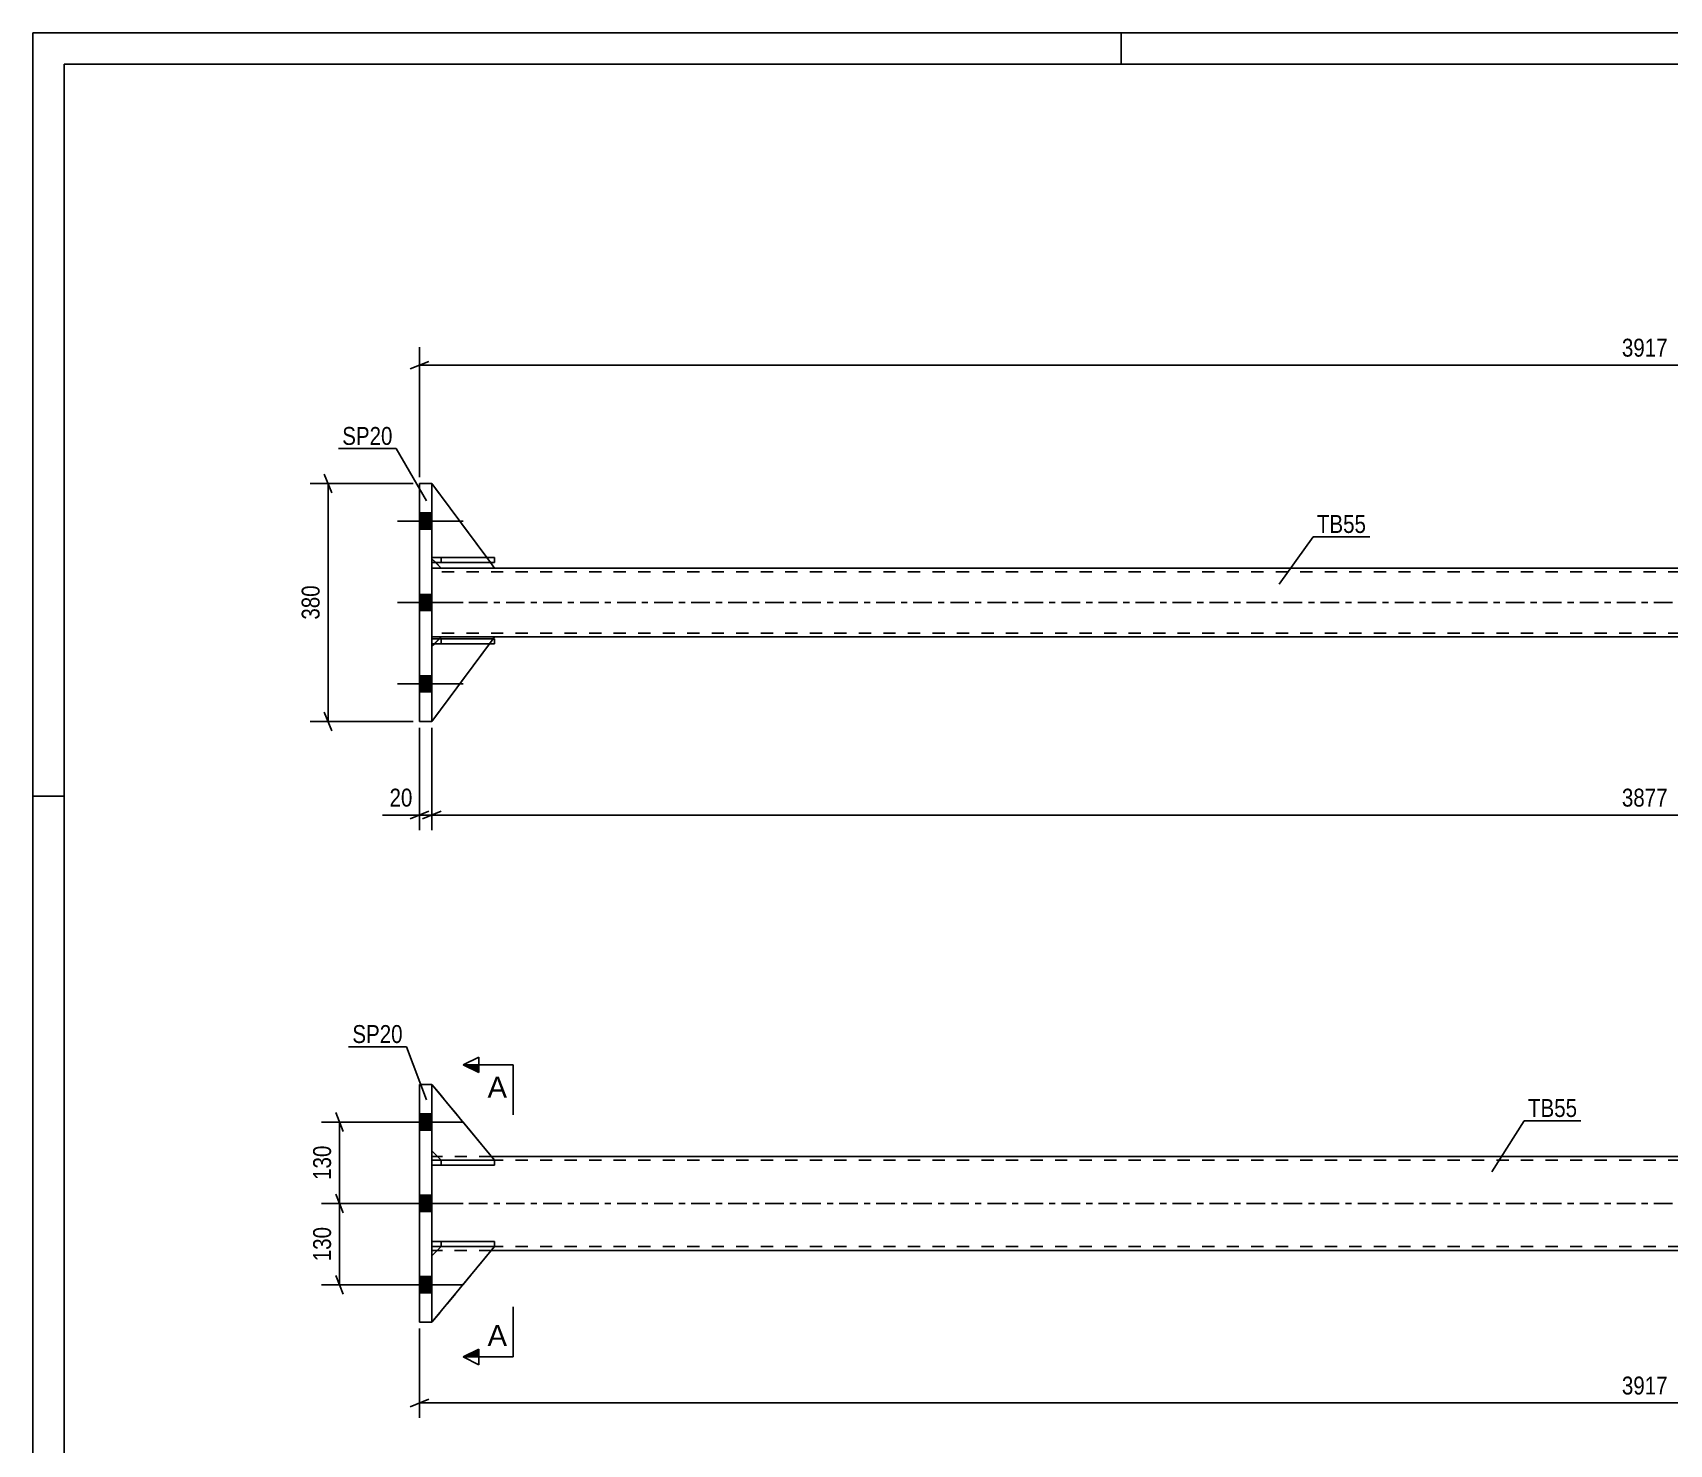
# Model space of a CAD drawing. Header units: millimetres. Extents: x 0 to 594, y 0 to 420.
# Drawn here: x 0 to 261.6, y 194.5 to 420 of the extents above; entities that cross this region are included whole.
import ezdxf

# ---------------------------------------------------------------- set-up
doc = ezdxf.new("R2010")
doc.units = ezdxf.units.MM
doc.linetypes.add('DXK_LINE_DOT2', pattern=[3.9198, 1.9599, -1.9599])
doc.linetypes.add('DXK_LINE_DOT3', pattern=[5.9187, 2.979, -0.9799, 0.9799, -0.9799])
doc.styles.add('Arial', font='ARIAL.TTF', dxfattribs={"height": 0.2})
doc.styles.add('Arial Narrow', font='ARIALN.TTF', dxfattribs={"height": 0.2})

# ---------------------------------------------------------------- blocks, each defined once
blk = doc.blocks.new('Unknown-581362886-1163')
at = {"color": 5, "linetype": 'Continuous'}
for p, q in [((594, 420), (0, 420)), ((0, 420), (0, 0)), ((174, 415), (174, 420)), ((589, 415), (5, 415)), ((5, 415), (5, 5)), ((5, 298), (0, 298))]:
    blk.add_line(p, q, dxfattribs=at)
blk = doc.blocks.new('Part-581362886-1794 - 1775')
at = {"color": 2, "linetype": 'Continuous'}
for p, q in [((64.72, 240.46), (63.81, 240.46)), ((442, 240.46), (73.33, 240.46)), ((64.7, 225.46), (63.81, 225.46)), ((442.02, 225.46), (73.31, 225.46))]:
    blk.add_line(p, q, dxfattribs=at)
at = {"color": 7, "linetype": 'DXK_LINE_DOT2'}
for p, q in [((63.81, 225.46), (63.81, 240.46)), ((451.51, 239.86), (63.81, 239.86)), ((73.33, 240.46), (64.72, 240.46)), ((451.51, 226.06), (63.81, 226.06)), ((73.31, 225.46), (64.7, 225.46))]:
    blk.add_line(p, q, dxfattribs=at)
at = {"color": 7, "linetype": 'DXK_LINE_DOT3'}
blk.add_line((63.81, 232.96), (451.51, 232.96), dxfattribs=at)
blk = doc.blocks.new('Part-581362886-1797 - 1775')
at = {"color": 7, "linetype": 'DXK_LINE_DOT2'}
for p, q in [((63.81, 226.06), (63.81, 226.86)), ((65.31, 226.86), (63.81, 226.86)), ((73.81, 226.86), (63.81, 226.86)), ((63.81, 226.06), (73.81, 226.06)), ((73.81, 226.06), (63.81, 226.06)), ((65.31, 226.06), (65.31, 226.86)), ((65.31, 226.86), (73.81, 226.86)), ((73.81, 226.06), (73.81, 226.86))]:
    blk.add_line(p, q, dxfattribs=at)
blk = doc.blocks.new('Part-581362886-1788 - 1775')
at = {"color": 2, "linetype": 'Continuous'}
for p, q in [((73.81, 239.87), (63.81, 251.96)), ((65.31, 239.87), (63.81, 241.37)), ((65.31, 239.87), (65.31, 239.87)), ((65.31, 239.87), (73.81, 239.87)), ((73.81, 239.87), (73.81, 239.87))]:
    blk.add_line(p, q, dxfattribs=at)
at = {"color": 7, "linetype": 'DXK_LINE_DOT2'}
for p, q in [((63.81, 241.37), (63.81, 251.96)), ((63.81, 251.96), (73.81, 239.87)), ((65.31, 239.87), (63.81, 241.37)), ((73.81, 239.87), (65.31, 239.87))]:
    blk.add_line(p, q, dxfattribs=at)
blk = doc.blocks.new('Part-581362886-1800 - 1775')
at = {"color": 7, "linetype": 'DXK_LINE_DOT2'}
for p, q in [((63.81, 239.86), (63.81, 239.06)), ((65.31, 239.86), (63.81, 239.86)), ((73.81, 239.86), (63.81, 239.86)), ((63.81, 239.06), (73.81, 239.06)), ((73.81, 239.06), (63.81, 239.06)), ((65.31, 239.06), (65.31, 239.86)), ((65.31, 239.86), (73.81, 239.86)), ((73.81, 239.86), (73.81, 239.06))]:
    blk.add_line(p, q, dxfattribs=at)
blk = doc.blocks.new('Part-581362886-1803 - 1775')
at = {"color": 2, "linetype": 'Continuous'}
for p, q in [((63.81, 226.86), (73.81, 226.86)), ((63.81, 226.86), (63.81, 226.86)), ((63.81, 226.86), (63.81, 226.06)), ((72.99, 226.06), (63.81, 226.06)), ((63.81, 226.06), (63.81, 226.06)), ((73.81, 226.06), (73.81, 226.86)), ((73.81, 226.06), (73.81, 226.06))]:
    blk.add_line(p, q, dxfattribs=at)
at = {"color": 7, "linetype": 'DXK_LINE_DOT2'}
for p, q in [((63.81, 226.06), (63.81, 226.86)), ((65.31, 226.86), (63.81, 226.86)), ((65.31, 226.06), (63.81, 226.06)), ((73.81, 226.86), (65.31, 226.86)), ((65.31, 226.86), (65.31, 226.06)), ((73.81, 226.06), (65.31, 226.06)), ((73.81, 226.06), (72.99, 226.06)), ((73.81, 226.06), (73.81, 226.06))]:
    blk.add_line(p, q, dxfattribs=at)
blk = doc.blocks.new('Part-581362886-1806 - 1775')
at = {"color": 7, "linetype": 'DXK_LINE_DOT2'}
for p, q in [((65.31, 226.07), (63.81, 224.57)), ((63.81, 213.96), (73.81, 226.07)), ((63.81, 224.57), (65.31, 226.07)), ((63.81, 213.96), (73.81, 226.07)), ((73.81, 226.07), (65.31, 226.07)), ((65.31, 226.07), (65.31, 226.07)), ((65.31, 226.07), (73.81, 226.07)), ((73.81, 226.07), (73.81, 226.07)), ((63.81, 224.57), (63.81, 213.96))]:
    blk.add_line(p, q, dxfattribs=at)
blk = doc.blocks.new('Part-581362886-1809 - 1775')
at = {"color": 2, "linetype": 'Continuous'}
for p, q in [((63.81, 213.96), (73.81, 226.07)), ((63.81, 224.57), (65.3, 226.06)), ((73.81, 226.07), (72.99, 226.07)), ((73.81, 226.07), (73.81, 226.07)), ((63.81, 213.96), (63.81, 213.96))]:
    blk.add_line(p, q, dxfattribs=at)
at = {"color": 7, "linetype": 'DXK_LINE_DOT2'}
for p, q in [((63.81, 224.57), (65.31, 226.07)), ((63.81, 213.96), (73.81, 226.07)), ((65.3, 226.06), (65.31, 226.07)), ((72.99, 226.07), (65.31, 226.07)), ((65.31, 226.07), (65.31, 226.07)), ((65.31, 226.07), (73.81, 226.07)), ((63.81, 224.57), (63.81, 213.96)), ((63.81, 213.96), (63.81, 213.96))]:
    blk.add_line(p, q, dxfattribs=at)
blk = doc.blocks.new('Part-581362886-1812 - 1775')
at = {"color": 7, "linetype": 'DXK_LINE_DOT2'}
for p, q in [((63.81, 241.37), (63.81, 251.96)), ((63.81, 251.96), (73.81, 239.87)), ((73.81, 239.87), (63.81, 251.96)), ((65.31, 239.87), (63.81, 241.37)), ((63.81, 241.37), (65.31, 239.87)), ((73.81, 239.87), (65.31, 239.87)), ((65.31, 239.87), (65.31, 239.87)), ((65.31, 239.87), (73.81, 239.87)), ((73.81, 239.87), (73.81, 239.87))]:
    blk.add_line(p, q, dxfattribs=at)
blk = doc.blocks.new('Bolt-581362886-1825 - 1775')
at = {"linetype": 'Continuous'}
for points in [[(61.81, 247.26), (61.81, 244.66), (63.81, 244.66), (63.81, 247.26)], [(61.81, 247.26), (61.81, 244.66), (63.81, 244.66), (63.81, 247.26)], [(61.81, 247.26), (61.81, 244.66), (63.81, 244.66), (63.81, 247.26)], [(61.81, 234.26), (61.81, 231.66), (63.81, 231.66), (63.81, 234.26)], [(61.81, 234.26), (61.81, 231.66), (63.81, 231.66), (63.81, 234.26)], [(61.81, 221.26), (61.81, 218.66), (63.81, 218.66), (63.81, 221.26)], [(61.81, 221.26), (61.81, 218.66), (63.81, 218.66), (63.81, 221.26)], [(61.81, 221.26), (61.81, 218.66), (63.81, 218.66), (63.81, 221.26)]]:
    blk.add_hatch(color=1, dxfattribs=at).paths.add_polyline_path(points)
at = {"color": 1, "linetype": 'Continuous'}
for p, q in [((58.31, 245.96), (68.81, 245.96)), ((58.31, 245.96), (68.81, 245.96)), ((58.31, 245.96), (68.81, 245.96)), ((61.81, 247.26), (63.81, 247.26)), ((61.81, 247.26), (63.81, 247.26)), ((61.81, 247.26), (63.81, 247.26)), ((61.81, 244.66), (63.81, 244.66)), ((61.81, 244.66), (63.81, 244.66)), ((61.81, 244.66), (63.81, 244.66)), ((58.31, 232.96), (68.81, 232.96)), ((58.31, 232.96), (68.81, 232.96)), ((61.81, 234.26), (63.81, 234.26)), ((61.81, 234.26), (63.81, 234.26)), ((61.81, 231.66), (63.81, 231.66)), ((61.81, 231.66), (63.81, 231.66)), ((58.31, 219.96), (68.81, 219.96)), ((58.31, 219.96), (68.81, 219.96)), ((58.31, 219.96), (68.81, 219.96)), ((61.81, 221.26), (63.81, 221.26)), ((61.81, 221.26), (63.81, 221.26)), ((61.81, 221.26), (63.81, 221.26)), ((61.81, 218.66), (63.81, 218.66)), ((61.81, 218.66), (63.81, 218.66)), ((61.81, 218.66), (63.81, 218.66))]:
    blk.add_line(p, q, dxfattribs=at)
blk = doc.blocks.new('Part-581362886-1832 - 1775')
at = {"color": 2, "linetype": 'Continuous'}
for p, q in [((63.81, 239.86), (73.81, 239.86)), ((63.81, 239.86), (63.81, 239.86)), ((63.81, 239.86), (63.81, 239.06)), ((73.81, 239.06), (63.81, 239.06)), ((63.81, 239.06), (63.81, 239.06)), ((73.81, 239.06), (73.81, 239.86))]:
    blk.add_line(p, q, dxfattribs=at)
at = {"color": 7, "linetype": 'DXK_LINE_DOT2'}
for p, q in [((63.81, 239.06), (63.81, 239.86)), ((65.31, 239.86), (63.81, 239.86)), ((65.31, 239.06), (63.81, 239.06)), ((73.81, 239.86), (65.31, 239.86)), ((65.31, 239.86), (65.31, 239.06)), ((65.31, 239.06), (73.81, 239.06))]:
    blk.add_line(p, q, dxfattribs=at)
blk = doc.blocks.new('Part-581362886-1837 - 1775')
at = {"color": 2, "linetype": 'Continuous'}
for p, q in [((63.81, 251.96), (61.81, 251.96)), ((61.81, 251.96), (61.81, 213.96)), ((63.81, 251.96), (63.81, 213.96)), ((63.81, 213.96), (61.81, 213.96))]:
    blk.add_line(p, q, dxfattribs=at)
blk = doc.blocks.new('Part-581362886-1650 - 1642')
at = {"color": 7, "linetype": 'DXK_LINE_DOT2'}
for p, q in [((63.81, 335.36), (63.81, 336.16)), ((63.81, 336.16), (65.31, 336.16)), ((63.81, 336.16), (73.81, 336.16)), ((65.31, 335.36), (63.81, 335.36)), ((63.81, 335.36), (63.81, 335.36)), ((63.81, 335.36), (73.81, 335.36)), ((65.31, 335.36), (65.31, 336.16)), ((65.31, 336.16), (73.81, 336.16)), ((73.81, 335.36), (65.31, 335.36)), ((73.81, 335.36), (73.81, 336.16))]:
    blk.add_line(p, q, dxfattribs=at)
blk = doc.blocks.new('Part-581362886-1658 - 1642')
at = {"color": 2, "linetype": 'Continuous'}
for p, q in [((65.31, 334.47), (63.81, 334.47)), ((441.51, 334.47), (73.81, 334.47)), ((65.31, 323.47), (63.81, 323.47)), ((441.51, 323.47), (73.81, 323.47))]:
    blk.add_line(p, q, dxfattribs=at)
at = {"color": 7, "linetype": 'DXK_LINE_DOT2'}
for p, q in [((63.81, 323.47), (63.81, 334.47)), ((451.51, 333.87), (63.81, 333.87)), ((73.81, 334.47), (65.31, 334.47)), ((451.51, 324.07), (63.81, 324.07)), ((73.81, 323.47), (65.31, 323.47))]:
    blk.add_line(p, q, dxfattribs=at)
at = {"color": 7, "linetype": 'DXK_LINE_DOT3'}
blk.add_line((63.81, 328.97), (451.51, 328.97), dxfattribs=at)
blk = doc.blocks.new('Part-581362886-1648 - 1642')
at = {"color": 2, "linetype": 'Continuous'}
for p, q in [((63.81, 336.16), (63.81, 336.16)), ((63.81, 336.16), (73.81, 336.16)), ((63.81, 336.16), (63.81, 335.36)), ((63.81, 335.36), (73.81, 335.36)), ((73.81, 336.16), (73.81, 335.36))]:
    blk.add_line(p, q, dxfattribs=at)
at = {"color": 7, "linetype": 'DXK_LINE_DOT2'}
for p, q in [((65.31, 336.16), (63.81, 336.16)), ((63.81, 336.16), (63.81, 336.16)), ((63.81, 335.36), (65.31, 335.36)), ((63.81, 335.36), (63.81, 335.36)), ((73.81, 336.16), (65.31, 336.16)), ((65.31, 336.16), (65.31, 335.36)), ((65.31, 335.36), (73.81, 335.36))]:
    blk.add_line(p, q, dxfattribs=at)
blk = doc.blocks.new('Part-581362886-1649 - 1642')
at = {"color": 7, "linetype": 'DXK_LINE_DOT2'}
for p, q in [((63.81, 322.36), (63.81, 323.16)), ((63.81, 323.16), (65.31, 323.16)), ((73.58, 323.16), (63.81, 323.16)), ((65.31, 322.36), (63.81, 322.36)), ((63.81, 322.36), (63.81, 322.36)), ((63.81, 322.36), (73.81, 322.36)), ((65.31, 322.36), (65.31, 323.16)), ((65.31, 323.16), (73.81, 323.16)), ((73.81, 322.36), (65.31, 322.36)), ((73.81, 322.36), (73.81, 323.16))]:
    blk.add_line(p, q, dxfattribs=at)
blk = doc.blocks.new('Part-581362886-1651 - 1642')
at = {"color": 7, "linetype": 'DXK_LINE_DOT2'}
for p, q in [((63.81, 309.97), (73.81, 323.47)), ((65.31, 323.47), (63.81, 321.97)), ((65.31, 323.47), (63.81, 321.97)), ((63.81, 321.97), (63.81, 321.97)), ((63.81, 321.97), (63.81, 309.97)), ((73.81, 323.47), (65.31, 323.47)), ((65.31, 323.47), (65.31, 323.47)), ((73.81, 323.47), (65.31, 323.47))]:
    blk.add_line(p, q, dxfattribs=at)
blk = doc.blocks.new('Part-581362886-1652 - 1642')
at = {"color": 2, "linetype": 'Continuous'}
for p, q in [((63.81, 347.97), (72.57, 336.16)), ((64.43, 335.36), (65.31, 334.47)), ((73.16, 335.36), (73.81, 334.47)), ((73.81, 334.47), (65.31, 334.47))]:
    blk.add_line(p, q, dxfattribs=at)
at = {"color": 7, "linetype": 'DXK_LINE_DOT2'}
for p, q in [((63.81, 347.97), (63.81, 347.97)), ((63.81, 335.97), (63.81, 347.97)), ((63.81, 347.97), (63.81, 347.97)), ((64.43, 335.36), (63.81, 335.97)), ((72.57, 336.16), (73.16, 335.36))]:
    blk.add_line(p, q, dxfattribs=at)
blk = doc.blocks.new('Part-581362886-1653 - 1642')
at = {"color": 7, "linetype": 'DXK_LINE_DOT2'}
for p, q in [((63.81, 347.97), (73.81, 334.47)), ((63.81, 335.97), (63.81, 347.97)), ((65.31, 334.47), (63.81, 335.97)), ((73.81, 334.47), (65.31, 334.47))]:
    blk.add_line(p, q, dxfattribs=at)
blk = doc.blocks.new('Part-581362886-1669 - 1642')
at = {"color": 2, "linetype": 'Continuous'}
for p, q in [((61.81, 347.97), (63.81, 347.97)), ((61.81, 309.97), (61.81, 347.97)), ((63.81, 347.97), (63.81, 309.97)), ((63.81, 309.97), (61.81, 309.97))]:
    blk.add_line(p, q, dxfattribs=at)
blk = doc.blocks.new('Part-581362886-1670 - 1642')
at = {"color": 7, "linetype": 'DXK_LINE_DOT2'}
for p, q in [((65.31, 323.47), (63.81, 321.97)), ((63.81, 321.97), (63.81, 321.97)), ((63.81, 309.97), (63.81, 321.97)), ((64.2, 322.36), (65, 323.16)), ((65.31, 323.47), (73.81, 323.47)), ((72.99, 322.36), (73.58, 323.16)), ((73.58, 323.16), (73.58, 323.16)), ((63.81, 309.97), (63.81, 309.97)), ((63.81, 309.97), (63.81, 309.97))]:
    blk.add_line(p, q, dxfattribs=at)
at = {"color": 2, "linetype": 'Continuous'}
for p, q in [((63.81, 309.97), (72.99, 322.36)), ((63.81, 321.97), (64.2, 322.36)), ((65, 323.16), (65.31, 323.47)), ((65.31, 323.47), (73.81, 323.47)), ((65.31, 323.47), (65.31, 323.47)), ((73.58, 323.16), (73.81, 323.47))]:
    blk.add_line(p, q, dxfattribs=at)
blk = doc.blocks.new('Bolt-581362886-1673 - 1642')
at = {"linetype": 'Continuous'}
for points in [[(63.81, 340.67), (63.81, 343.27), (61.81, 343.27), (61.81, 340.67)], [(63.81, 340.67), (63.81, 343.27), (61.81, 343.27), (61.81, 340.67)], [(63.81, 340.67), (63.81, 343.27), (61.81, 343.27), (61.81, 340.67)], [(63.81, 327.67), (63.81, 330.27), (61.81, 330.27), (61.81, 327.67)], [(63.81, 327.67), (63.81, 330.27), (61.81, 330.27), (61.81, 327.67)], [(63.81, 314.67), (63.81, 317.27), (61.81, 317.27), (61.81, 314.67)], [(63.81, 314.67), (63.81, 317.27), (61.81, 317.27), (61.81, 314.67)], [(63.81, 314.67), (63.81, 317.27), (61.81, 317.27), (61.81, 314.67)]]:
    blk.add_hatch(color=1, dxfattribs=at).paths.add_polyline_path(points)
at = {"color": 1, "linetype": 'Continuous'}
for p, q in [((61.81, 343.27), (63.81, 343.27)), ((61.81, 343.27), (63.81, 343.27)), ((61.81, 343.27), (63.81, 343.27)), ((58.31, 341.97), (68.81, 341.97)), ((58.31, 341.97), (68.81, 341.97)), ((58.31, 341.97), (68.81, 341.97)), ((61.81, 340.67), (63.81, 340.67)), ((61.81, 340.67), (63.81, 340.67)), ((61.81, 340.67), (63.81, 340.67)), ((61.81, 330.27), (63.81, 330.27)), ((61.81, 330.27), (63.81, 330.27)), ((58.31, 328.97), (68.81, 328.97)), ((58.31, 328.97), (68.81, 328.97)), ((61.81, 327.67), (63.81, 327.67)), ((61.81, 327.67), (63.81, 327.67)), ((61.81, 317.27), (63.81, 317.27)), ((61.81, 317.27), (63.81, 317.27)), ((61.81, 317.27), (63.81, 317.27)), ((58.31, 315.97), (68.81, 315.97)), ((58.31, 315.97), (68.81, 315.97)), ((58.31, 315.97), (68.81, 315.97)), ((61.81, 314.67), (63.81, 314.67)), ((61.81, 314.67), (63.81, 314.67)), ((61.81, 314.67), (63.81, 314.67))]:
    blk.add_line(p, q, dxfattribs=at)
blk = doc.blocks.new('Part-581362886-1682 - 1642')
at = {"color": 2, "linetype": 'Continuous'}
for p, q in [((63.81, 323.16), (63.81, 323.16)), ((63.81, 323.16), (73.81, 323.16)), ((63.81, 322.36), (63.81, 323.16)), ((63.81, 322.36), (73.81, 322.36)), ((73.81, 323.16), (73.81, 322.36))]:
    blk.add_line(p, q, dxfattribs=at)
at = {"color": 7, "linetype": 'DXK_LINE_DOT2'}
for p, q in [((65.31, 323.16), (63.81, 323.16)), ((63.81, 323.16), (63.81, 323.16)), ((63.81, 322.36), (63.81, 322.36)), ((63.81, 322.36), (65.31, 322.36)), ((63.81, 322.36), (63.81, 322.36)), ((73.81, 323.16), (65.31, 323.16)), ((65.31, 323.16), (65.31, 322.36)), ((65.31, 322.36), (73.81, 322.36))]:
    blk.add_line(p, q, dxfattribs=at)
blk = doc.blocks.new('StraightDimension-581362886-1845 - 1775')
at = {"color": 7, "linetype": 'Continuous'}
for p, q in [((61.81, 212.96), (61.81, 198.68)), ((63.31, 201.68), (60.31, 200.48)), ((61.81, 201.08), (453.51, 201.08))]:
    blk.add_line(p, q, dxfattribs=at)
at = {"color": 0}
blk.add_wipeout([(261.92, 201.83), (261.92, 206.03), (253.41, 206.03), (253.41, 201.83)], dxfattribs=at)
at = {"color": 3, "style": 'Arial Narrow'}
blk.add_text('3917', height=2.863, dxfattribs=at).set_placement((254.01, 202.43))
blk = doc.blocks.new('StraightDimension-581362886-1856 - 1775')
at = {"color": 7, "linetype": 'Continuous'}
for p, q in [((60.81, 232.96), (46.18, 232.96)), ((49.63, 231.46), (48.43, 234.46)), ((49.03, 219.96), (49.03, 232.96)), ((60.81, 219.96), (46.18, 219.96)), ((48.43, 221.46), (49.63, 218.46))]:
    blk.add_line(p, q, dxfattribs=at)
at = {"color": 0}
blk.add_wipeout([(48.28, 229.8), (44.08, 229.8), (44.08, 223.12), (48.28, 223.12)], dxfattribs=at)
at = {"color": 3, "style": 'Arial Narrow'}
blk.add_text('130', height=2.863, rotation=90.0002, dxfattribs=at).set_placement((47.68, 223.72))
blk = doc.blocks.new('StraightDimension-581362886-1869 - 1775')
at = {"color": 7, "linetype": 'Continuous'}
for p, q in [((60.81, 245.96), (46.18, 245.96)), ((49.63, 244.46), (48.43, 247.46)), ((49.03, 232.96), (49.03, 245.96)), ((60.81, 232.96), (46.18, 232.96)), ((48.43, 234.46), (49.63, 231.46))]:
    blk.add_line(p, q, dxfattribs=at)
at = {"color": 0}
blk.add_wipeout([(48.28, 242.8), (44.08, 242.8), (44.08, 236.12), (48.28, 236.12)], dxfattribs=at)
at = {"color": 3, "style": 'Arial Narrow'}
blk.add_text('130', height=2.863, rotation=90.0002, dxfattribs=at).set_placement((47.68, 236.72))
blk = doc.blocks.new('StraightDimension-581362886-1714 - 1642')
at = {"color": 7, "linetype": 'Continuous'}
for p, q in [((63.81, 308.97), (63.81, 292.61)), ((65.31, 295.61), (62.31, 294.41)), ((63.81, 295.01), (451.51, 295.01))]:
    blk.add_line(p, q, dxfattribs=at)
at = {"color": 0}
blk.add_wipeout([(261.92, 295.76), (261.92, 299.96), (253.41, 299.96), (253.41, 295.76)], dxfattribs=at)
at = {"color": 3, "style": 'Arial Narrow'}
blk.add_text('3877', height=2.863, dxfattribs=at).set_placement((254.01, 296.36))
blk = doc.blocks.new('StraightDimension-581362886-1756 - 1642')
at = {"color": 7, "linetype": 'Continuous'}
for p, q in [((61.81, 308.97), (61.81, 292.61)), ((63.81, 308.97), (63.81, 292.61)), ((60.31, 294.41), (63.31, 295.61)), ((65.31, 295.61), (62.31, 294.41)), ((61.81, 295.01), (63.81, 295.01))]:
    blk.add_line(p, q, dxfattribs=at)
at = {"color": 0}
blk.add_wipeout([(61.29, 295.76), (61.29, 299.96), (56.43, 299.96), (56.43, 295.76)], dxfattribs=at)
at = {"color": 7, "linetype": 'Continuous'}
blk.add_line((61.81, 295.01), (55.91, 295.01), dxfattribs=at)
blk.add_line((61.81, 295.01), (55.91, 295.01), dxfattribs=at)
at = {"color": 3, "style": 'Arial Narrow'}
blk.add_text('20', height=2.863, dxfattribs=at).set_placement((57.03, 296.36))
blk = doc.blocks.new('StraightDimension-581362886-1692 - 1642')
at = {"color": 7, "linetype": 'Continuous'}
for p, q in [((60.81, 347.97), (44.35, 347.97)), ((47.8, 346.47), (46.6, 349.47)), ((47.2, 309.97), (47.2, 347.97)), ((46.6, 311.47), (47.8, 308.47)), ((60.81, 309.97), (44.35, 309.97))]:
    blk.add_line(p, q, dxfattribs=at)
at = {"color": 0}
blk.add_wipeout([(46.45, 332.32), (42.25, 332.32), (42.25, 325.63), (46.45, 325.63)], dxfattribs=at)
at = {"color": 3, "style": 'Arial Narrow'}
blk.add_text('380', height=2.863, rotation=90.0002, dxfattribs=at).set_placement((45.85, 326.23))
blk = doc.blocks.new('StraightDimension-581362886-1703 - 1642')
at = {"color": 7, "linetype": 'Continuous'}
for p, q in [((61.81, 348.97), (61.81, 369.75)), ((63.31, 367.5), (60.31, 366.3)), ((61.81, 366.9), (453.51, 366.9))]:
    blk.add_line(p, q, dxfattribs=at)
at = {"color": 0}
blk.add_wipeout([(261.92, 367.65), (261.92, 371.85), (253.41, 371.85), (253.41, 367.65)], dxfattribs=at)
at = {"color": 3, "style": 'Arial Narrow'}
blk.add_text('3917', height=2.863, dxfattribs=at).set_placement((254.01, 368.25))
blk = doc.blocks.new('Mark-581362886-1790 - 1775')
at = {"color": 0}
blk.add_wipeout([(246.85, 246.77), (246.85, 249.77), (239, 249.77), (239, 246.77)], dxfattribs=at)
blk.add_wipeout([(246.85, 246.77), (246.85, 249.77), (239, 249.77), (239, 246.77)], dxfattribs=at)
at = {"color": 30, "linetype": 'Continuous'}
for p, q in [((233.23, 238), (238.4, 246.17)), ((238.4, 246.17), (247.45, 246.17))]:
    blk.add_line(p, q, dxfattribs=at)
at = {"color": 3, "style": 'Arial Narrow'}
blk.add_text('TB55', height=2.863, dxfattribs=at).set_placement((239, 246.77))
blk = doc.blocks.new('SectionMark-581362886-1960 - 1775')
at = {"linetype": 'Continuous'}
for points in [[(71.31, 255.1), (71.31, 253.85), (68.81, 255.1)], [(71.31, 209.69), (71.31, 208.44), (68.81, 208.44)]]:
    blk.add_hatch(color=6, dxfattribs=at).paths.add_polyline_path(points)
at = {"color": 6, "linetype": 'Continuous'}
for p, q in [((68.81, 255.1), (71.31, 256.35)), ((71.31, 253.85), (71.31, 256.35)), ((76.81, 255.1), (68.81, 255.1)), ((68.81, 255.1), (71.31, 253.85)), ((68.81, 208.44), (71.31, 209.69)), ((71.31, 209.69), (71.31, 207.19)), ((76.81, 208.44), (68.81, 208.44)), ((71.31, 207.19), (68.81, 208.44))]:
    blk.add_line(p, q, dxfattribs=at)
at = {"color": 0, "linetype": 'Continuous'}
for points in [[(75.81, 249.85), (75.81, 253.35), (72.7, 253.35), (72.7, 249.85)], [(75.81, 210.19), (75.81, 213.69), (72.7, 213.69), (72.7, 210.19)]]:
    blk.add_wipeout(points, dxfattribs=at)
at = {"color": 6, "linetype": 'Continuous'}
for p, q in [((76.81, 255.1), (76.81, 247.1)), ((76.81, 208.44), (76.81, 216.44))]:
    blk.add_line(p, q, dxfattribs=at)
at = {"color": 3, "linetype": 'Continuous', "style": 'Arial'}
for p in [(72.7, 249.85), (72.7, 210.19)]:
    blk.add_text('A', height=3.34, dxfattribs=at).set_placement(p)
blk = doc.blocks.new('Mark-581362886-1833 - 1775')
at = {"color": 0}
blk.add_wipeout([(59.13, 258.59), (59.13, 261.59), (51.09, 261.59), (51.09, 258.59)], dxfattribs=at)
blk.add_wipeout([(59.13, 258.59), (59.13, 261.59), (51.09, 261.59), (51.09, 258.59)], dxfattribs=at)
at = {"color": 30, "linetype": 'Continuous'}
for p in [(50.49, 257.99), (62.95, 249.51)]:
    blk.add_line(p, (59.73, 257.99), dxfattribs=at)
at = {"color": 3, "style": 'Arial Narrow'}
blk.add_text('SP20', height=2.863, dxfattribs=at).set_placement((51.09, 258.59))
blk = doc.blocks.new('Mark-581362886-1654 - 1642')
at = {"color": 0}
blk.add_wipeout([(213.11, 340.08), (213.11, 343.08), (205.26, 343.08), (205.26, 340.08)], dxfattribs=at)
blk.add_wipeout([(213.11, 340.08), (213.11, 343.08), (205.26, 343.08), (205.26, 340.08)], dxfattribs=at)
at = {"color": 30, "linetype": 'Continuous'}
for p, q in [((199.22, 331.92), (204.66, 339.48)), ((204.66, 339.48), (213.71, 339.48))]:
    blk.add_line(p, q, dxfattribs=at)
at = {"color": 3, "style": 'Arial Narrow'}
blk.add_text('TB55', height=2.863, dxfattribs=at).set_placement((205.26, 340.08))
blk = doc.blocks.new('Mark-581362886-1665 - 1642')
at = {"color": 0}
blk.add_wipeout([(57.51, 354.15), (57.51, 357.15), (49.47, 357.15), (49.47, 354.15)], dxfattribs=at)
blk.add_wipeout([(57.51, 354.15), (57.51, 357.15), (49.47, 357.15), (49.47, 354.15)], dxfattribs=at)
at = {"color": 30, "linetype": 'Continuous'}
for p in [(48.87, 353.55), (62.95, 345.19)]:
    blk.add_line(p, (58.11, 353.55), dxfattribs=at)
at = {"color": 3, "style": 'Arial Narrow'}
blk.add_text('SP20', height=2.863, dxfattribs=at).set_placement((49.47, 354.15))

msp = doc.modelspace()

# ---------------------------------------------------------------- block references
for name in ['Unknown-581362886-1163', 'Part-581362886-1669 - 1642', 'Part-581362886-1652 - 1642', 'Part-581362886-1653 - 1642', 'Bolt-581362886-1673 - 1642', 'Part-581362886-1650 - 1642', 'Part-581362886-1648 - 1642', 'Part-581362886-1658 - 1642', 'Part-581362886-1651 - 1642', 'Part-581362886-1670 - 1642', 'Part-581362886-1649 - 1642', 'Part-581362886-1682 - 1642', 'Part-581362886-1837 - 1775', 'Part-581362886-1788 - 1775', 'Part-581362886-1812 - 1775', 'Bolt-581362886-1825 - 1775', 'Part-581362886-1794 - 1775', 'Part-581362886-1800 - 1775', 'Part-581362886-1832 - 1775', 'Part-581362886-1797 - 1775', 'Part-581362886-1803 - 1775', 'Part-581362886-1806 - 1775', 'Part-581362886-1809 - 1775']:
    msp.add_blockref(name, (0, 0))

# ---------------------------------------------------------------- next in the draw order: block references
for name in ['Mark-581362886-1654 - 1642', 'StraightDimension-581362886-1714 - 1642', 'Mark-581362886-1833 - 1775', 'Mark-581362886-1790 - 1775', 'StraightDimension-581362886-1856 - 1775', 'StraightDimension-581362886-1845 - 1775']:
    msp.add_blockref(name, (0, 0))

# ---------------------------------------------------------------- next in the draw order: block references
for name in ['StraightDimension-581362886-1756 - 1642', 'SectionMark-581362886-1960 - 1775', 'StraightDimension-581362886-1869 - 1775']:
    msp.add_blockref(name, (0, 0))

# ---------------------------------------------------------------- next in the draw order: block references
msp.add_blockref('StraightDimension-581362886-1692 - 1642', (0, 0))

# ---------------------------------------------------------------- next in the draw order: block references
msp.add_blockref('StraightDimension-581362886-1703 - 1642', (0, 0))

# ---------------------------------------------------------------- next in the draw order: block references
msp.add_blockref('Mark-581362886-1665 - 1642', (0, 0))

doc.saveas('drawing.dxf')
